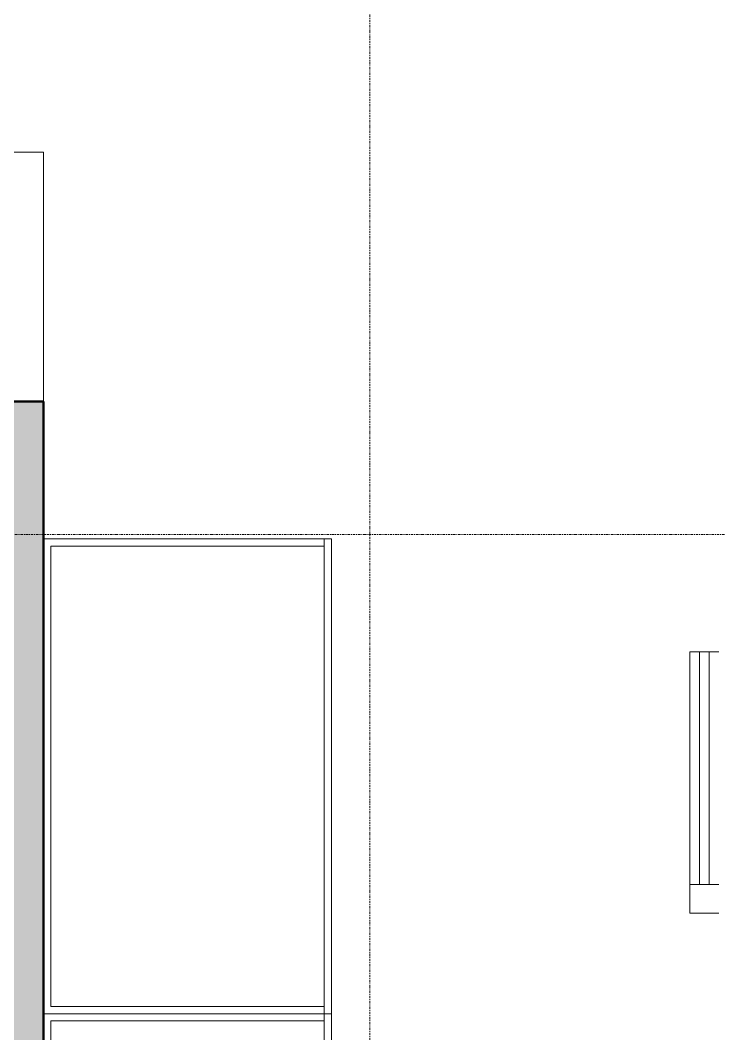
# Model space of a CAD drawing. Header units: inches. Extents: x -1106 to 1409, y -1111 to 918.
# Drawn here: x -126.8 to -54, y 470.5 to 576.1 of the extents above; entities that cross this region are included whole.
import ezdxf

# ---------------------------------------------------------------- set-up
doc = ezdxf.new("R2010")
doc.units = ezdxf.units.IN
doc.header["$MEASUREMENT"] = 0
doc.linetypes.add('Grid Line 1_4_', pattern=[0.4375, 0.25, -0.0625, 0.0625, -0.0625])
for name, color, linetype, lineweight in [('A-DETL-THIN', 151, 'Continuous', 13), ('A-WALL-PATT', 111, 'Continuous', 13), ('I-WALL', 2, 'Continuous', 13), ('Q-CASE', 31, 'Continuous', 9), ('S-GRID', 1, 'Continuous', 9)]:
    doc.layers.add(name, color=color, linetype=linetype, lineweight=lineweight)

# ---------------------------------------------------------------- blocks, each defined once
blk = doc.blocks.new('Generic Model Wood Closet - 2_-6__ x 4_-1 1_2__ - no doors-3515474-7TH FLOOR TELECOM UNDERFLOOR ROUTING PLAN')
at = {"layer": 'Q-CASE', "color": 53}
for p, q in [((24.75, 15), (-24.75, 15)), ((-24.75, 15), (-24.75, -15)), ((24.75, -15), (24.75, 15)), ((24, 14.25), (-24, 14.25)), ((-24, 14.25), (-24, -14.25)), ((24, 14.25), (-24, 14.25)), ((-24, 14.25), (-24, -14.25)), ((24, -14.25), (24, 14.25)), ((24, -14.25), (24, 14.25)), ((-24, -14.25), (24, -14.25)), ((-24, -14.25), (24, -14.25)), ((-24.75, -15), (24.75, -15))]:
    blk.add_line(p, q, dxfattribs=at)
at = {"layer": 'Q-CASE', "color": 133, "lineweight": 20}
for p, q in [((-24.75, 14.25), (-24.75, -15)), ((-24, 14.25), (-24.75, 14.25)), ((24.75, 14.25), (24, 14.25)), ((24.75, -15), (24.75, 14.25))]:
    blk.add_line(p, q, dxfattribs=at)
blk = doc.blocks.new('18433_1 - AEO NY - CENTRAL_rvt-1-7TH FLOOR TELECOM UNDERFLOOR ROUTING PLAN')
at = {"layer": 'A-WALL-PATT'}
blk.add_hatch(color=253, dxfattribs=at).paths.add_polyline_path([(-124.33, 11.88), (-124.33, 536.38), (-129.71, 536.38), (-129.71, 11.88), (-128.54, 11.88)], flags=0)
at = {"layer": 'A-DETL-THIN', "color": 53, "lineweight": 9}
for p, q in [((-56.96, 510.29), (-53.96, 510.29)), ((-56.96, 510.29), (-56.96, 483.04)), ((-55.96, 510.29), (-55.96, 486.04)), ((-54.96, 510.29), (-54.96, 486.04)), ((-56.96, 486.04), (-53.96, 486.04)), ((-56.96, 483.04), (-53.96, 483.04))]:
    blk.add_line(p, q, dxfattribs=at)
at = {"layer": 'I-WALL', "color": 253}
for q in [(-129.21, 562.38), (-124.33, 536.38)]:
    blk.add_line((-124.33, 562.38), q, dxfattribs=at)
at = {"layer": 'I-WALL', "color": 213, "lineweight": 50}
for p, q in [((-124.33, 536.38), (-129.71, 536.38)), ((-124.33, 11.88), (-124.33, 536.38))]:
    blk.add_line(p, q, dxfattribs=at)
at = {"layer": 'S-GRID', "linetype": 'Grid Line 1_4_'}
for p, q in [((-90.32, -477.87), (-90.32, 870.85)), ((965.79, 522.51), (-931.82, 522.51))]:
    blk.add_line(p, q, dxfattribs=at)
at = {"color": 53, "lineweight": 9, "rotation": 269.9999999999992}
for p in [(-109.33, 497.32), (-109.33, 447.82)]:
    blk.add_blockref('Generic Model Wood Closet - 2_-6__ x 4_-1 1_2__ - no doors-3515474-7TH FLOOR TELECOM UNDERFLOOR ROUTING PLAN', p, dxfattribs=at)

msp = doc.modelspace()

# ---------------------------------------------------------------- block references
at = {"lineweight": 5}
msp.add_blockref('18433_1 - AEO NY - CENTRAL_rvt-1-7TH FLOOR TELECOM UNDERFLOOR ROUTING PLAN', (0, 0), dxfattribs=at)

doc.saveas('drawing.dxf')
